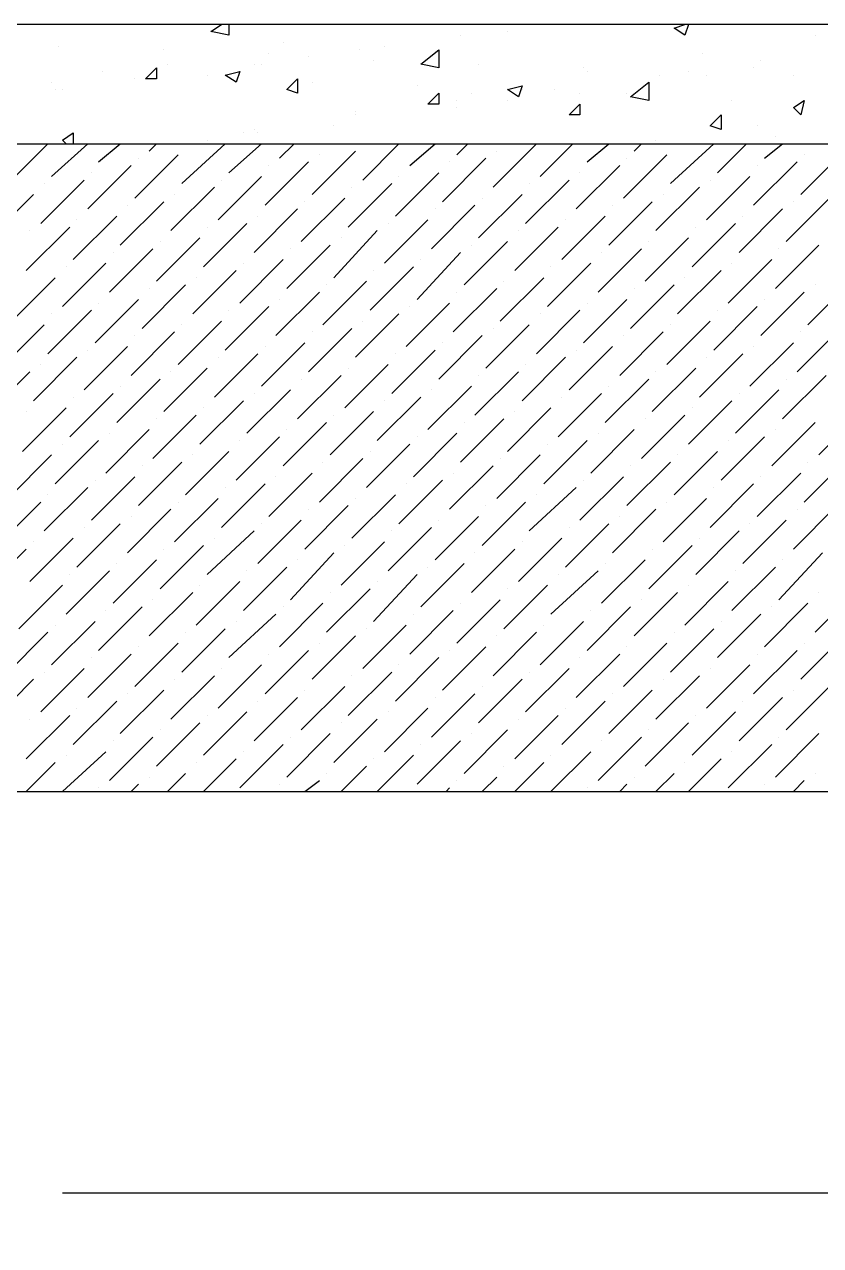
# Model space of a CAD drawing. Header units: inches. Extents: x 9636 to 21597, y -10243 to 557.
# Drawn here: x 14566.4 to 14606.9, y -2382.2 to -2320.2 of the extents above; entities that cross this region are included whole.
import ezdxf

# ---------------------------------------------------------------- set-up
doc = ezdxf.new("R2010")
doc.units = ezdxf.units.IN
doc.header["$MEASUREMENT"] = 0
doc.layers.add('PDF2_0', color=7, linetype='Continuous')
doc.layers.add('PDF2_IEL-HATCH-002', color=7, linetype='Continuous', true_color=0xd7ebd2)

msp = doc.modelspace()

# ---------------------------------------------------------------- linework, layer by layer
at = {"layer": 'PDF2_0', "lineweight": 25}
for points in [[(14818.435, -2326.237), (14818.435, -2429.13), (14827.438, -2429.13), (14827.438, -2320.173), (14216.322, -2320.173), (14216.322, -2437.031), (14225.325, -2437.031), (14225.325, -2326.237)], [(14216.322, -2326.237), (14827.438, -2326.237)], [(14482.376, -2359.126), (14643.332, -2359.126)]]:
    msp.add_lwpolyline(points, dxfattribs=at)
at = {"layer": 'PDF2_0', "color": 5, "lineweight": 25}
msp.add_lwpolyline([(14643.148, -2379.521), (14568.366, -2379.521)], dxfattribs=at)
at = {"layer": 'PDF2_IEL-HATCH-002', "color": 251, "lineweight": 25, "true_color": 0x636466}
for points in [[(14568.182, -2320.173), (14568.182, -2320.173)], [(14576.818, -2320.173), (14576.818, -2320.724), (14575.899, -2320.541), (14576.451, -2320.173)], [(14600.153, -2320.173), (14599.969, -2320.724), (14599.418, -2320.357), (14599.969, -2320.173)], [(14579.574, -2321.092), (14579.574, -2321.092)], [(14588.577, -2320.724), (14588.577, -2320.724)], [(14590.966, -2320.541), (14590.966, -2320.541)], [(14606.584, -2320.724), (14606.584, -2320.724)], [(14568.182, -2321.276), (14568.182, -2321.276)], [(14573.511, -2321.459), (14573.511, -2321.459)], [(14578.839, -2321.643), (14578.839, -2321.643)], [(14583.433, -2321.459), (14583.433, -2321.459)], [(14584.719, -2321.276), (14584.719, -2321.276)], [(14600.888, -2321.643), (14600.888, -2321.643)], [(14573.694, -2322.194), (14573.694, -2322.194)], [(14578.104, -2322.194), (14578.104, -2322.194)], [(14578.472, -2322.194), (14578.472, -2322.194)], [(14580.86, -2321.827), (14580.86, -2321.827)], [(14584.168, -2322.011), (14584.168, -2322.011)], [(14589.496, -2322.194), (14589.496, -2322.194)], [(14603.828, -2322.011), (14603.828, -2322.011)], [(14570.387, -2322.562), (14570.387, -2322.562)], [(14572.041, -2322.929), (14572.041, -2322.929)], [(14573.143, -2322.929), (14573.143, -2322.929)], [(14575.716, -2322.746), (14575.716, -2322.746)], [(14594.824, -2322.378), (14594.824, -2322.378)], [(14595.008, -2322.562), (14595.008, -2322.562)], [(14598.683, -2322.746), (14598.683, -2322.746)], [(14600.153, -2322.562), (14600.153, -2322.562)], [(14601.072, -2322.746), (14601.072, -2322.746)], [(14603.46, -2322.378), (14603.46, -2322.378)], [(14605.481, -2322.746), (14605.481, -2322.746)], [(14567.815, -2323.113), (14567.815, -2323.113)], [(14567.999, -2323.48), (14567.999, -2323.48)], [(14568.366, -2323.48), (14568.366, -2323.48)], [(14581.044, -2323.113), (14581.044, -2323.113)], [(14586.372, -2323.297), (14586.372, -2323.297)], [(14591.701, -2323.48), (14591.701, -2323.48)], [(14593.355, -2323.48), (14593.355, -2323.48)], [(14588.394, -2324.032), (14588.394, -2324.032)], [(14589.129, -2323.664), (14589.129, -2323.664)], [(14590.966, -2324.032), (14590.966, -2324.032)], [(14594.641, -2323.664), (14594.641, -2323.664)], [(14597.029, -2323.664), (14597.029, -2323.664)], [(14602.358, -2324.032), (14602.358, -2324.032)], [(14583.249, -2324.583), (14583.249, -2324.583)], [(14583.249, -2324.767), (14583.249, -2324.767)], [(14588.394, -2324.399), (14588.394, -2324.399)], [(14582.146, -2325.318), (14582.146, -2325.318)], [(14603.644, -2325.318), (14603.644, -2325.318)], [(14568.55, -2326.237), (14568.366, -2326.053), (14568.917, -2325.685), (14568.917, -2326.237)], [(14575.716, -2326.053), (14575.716, -2326.053)], [(14577.553, -2325.685), (14577.553, -2325.685)], [(14578.104, -2325.502), (14578.104, -2325.502)], [(14578.288, -2325.685), (14578.288, -2325.685)], [(14598.499, -2326.053), (14598.499, -2326.053)], [(14604.563, -2325.869), (14604.563, -2325.869)]]:
    msp.add_lwpolyline(points, dxfattribs=at)
for points in [[(14587.475, -2322.378), (14586.556, -2322.194), (14587.475, -2321.459)], [(14573.143, -2322.378), (14573.143, -2322.929), (14572.592, -2322.929)], [(14577.369, -2322.562), (14577.185, -2323.113), (14576.634, -2322.746)], [(14580.309, -2322.929), (14580.309, -2323.664), (14579.758, -2323.48)], [(14591.701, -2323.297), (14591.517, -2323.848), (14590.966, -2323.48)], [(14598.132, -2324.032), (14597.213, -2323.848), (14598.132, -2323.113)], [(14587.475, -2323.664), (14587.475, -2324.215), (14586.924, -2324.215)], [(14606.033, -2324.032), (14605.849, -2324.767), (14605.481, -2324.399)], [(14594.641, -2324.215), (14594.641, -2324.767), (14594.089, -2324.767)], [(14601.807, -2324.767), (14601.807, -2325.502), (14601.255, -2325.318)]]:
    msp.add_lwpolyline(points, close=True, dxfattribs=at)
at = {"layer": 'PDF2_IEL-HATCH-002', "lineweight": 25}
for points in [[(14565.426, -2328.441), (14567.631, -2326.237)], [(14567.815, -2327.89), (14569.652, -2326.237)], [(14570.203, -2327.155), (14571.306, -2326.237)], [(14572.776, -2326.604), (14573.143, -2326.237)], [(14574.429, -2328.258), (14576.634, -2326.237)], [(14574.613, -2326.237), (14574.613, -2326.237)], [(14576.818, -2327.706), (14578.472, -2326.237)], [(14579.39, -2326.972), (14580.125, -2326.237)], [(14581.044, -2328.809), (14583.249, -2326.604)], [(14581.779, -2326.237), (14581.963, -2326.237)], [(14583.616, -2328.074), (14585.454, -2326.237)], [(14586.005, -2327.339), (14587.291, -2326.237)], [(14588.394, -2326.788), (14588.945, -2326.237)], [(14590.231, -2328.441), (14592.436, -2326.237)], [(14590.415, -2326.604), (14590.415, -2326.604)], [(14592.62, -2327.89), (14594.273, -2326.237)], [(14595.008, -2327.155), (14596.111, -2326.237)], [(14597.397, -2326.604), (14597.764, -2326.237)], [(14599.234, -2328.258), (14601.439, -2326.237)], [(14599.418, -2326.237), (14599.418, -2326.237)], [(14601.623, -2327.706), (14603.093, -2326.237)], [(14604.011, -2326.972), (14604.93, -2326.237)], [(14605.849, -2328.809), (14608.054, -2326.604)], [(14606.584, -2326.237), (14606.767, -2326.237)], [(14572.041, -2328.993), (14574.246, -2326.788)], [(14572.225, -2326.972), (14572.225, -2326.972)], [(14578.655, -2329.36), (14580.86, -2327.155)], [(14581.411, -2326.788), (14581.411, -2326.788)], [(14587.659, -2329.176), (14589.863, -2326.972)], [(14588.026, -2327.155), (14588.026, -2327.155)], [(14596.846, -2328.993), (14599.05, -2326.788)], [(14597.029, -2326.972), (14597.029, -2326.972)], [(14603.46, -2329.36), (14605.665, -2327.155)], [(14606.033, -2326.788), (14606.033, -2326.788)], [(14569.652, -2329.544), (14571.857, -2327.339)], [(14569.836, -2327.706), (14569.836, -2327.706)], [(14576.267, -2330.095), (14578.472, -2327.89)], [(14578.839, -2327.339), (14578.839, -2327.339)], [(14585.27, -2329.911), (14587.475, -2327.706)], [(14585.454, -2327.89), (14585.454, -2327.89)], [(14594.457, -2329.544), (14596.662, -2327.339)], [(14594.641, -2327.706), (14594.641, -2327.706)], [(14601.072, -2330.095), (14603.276, -2327.89)], [(14603.644, -2327.339), (14603.644, -2327.339)], [(14567.264, -2330.279), (14569.468, -2328.074)], [(14567.447, -2328.258), (14567.447, -2328.258)], [(14573.878, -2330.646), (14576.083, -2328.441)], [(14576.451, -2328.074), (14576.451, -2328.074)], [(14582.881, -2330.463), (14585.086, -2328.258)], [(14583.065, -2328.441), (14583.065, -2328.441)], [(14591.885, -2330.279), (14594.089, -2328.074)], [(14592.068, -2328.258), (14592.068, -2328.258)], [(14598.499, -2330.646), (14600.704, -2328.441)], [(14601.255, -2328.074), (14601.255, -2328.074)], [(14564.691, -2331.014), (14566.896, -2328.809)], [(14574.062, -2328.809), (14574.062, -2328.809)], [(14580.493, -2331.198), (14582.698, -2328.993)], [(14589.496, -2331.014), (14591.701, -2328.809)], [(14589.68, -2328.993), (14589.68, -2328.993)], [(14598.867, -2328.809), (14598.867, -2328.809)], [(14605.114, -2331.198), (14607.319, -2328.993)], [(14571.306, -2331.381), (14573.511, -2329.176)], [(14571.673, -2329.36), (14571.673, -2329.36)], [(14578.104, -2331.749), (14580.309, -2329.544)], [(14580.677, -2329.176), (14580.677, -2329.176)], [(14587.107, -2331.565), (14589.312, -2329.36)], [(14587.291, -2329.544), (14587.291, -2329.544)], [(14596.111, -2331.381), (14598.315, -2329.176)], [(14596.294, -2329.36), (14596.294, -2329.36)], [(14602.725, -2331.749), (14604.93, -2329.544)], [(14605.481, -2329.176), (14605.481, -2329.176)], [(14568.917, -2332.116), (14571.122, -2329.911)], [(14569.101, -2330.095), (14569.101, -2330.095)], [(14575.532, -2332.484), (14577.737, -2330.279)], [(14578.288, -2329.911), (14578.288, -2329.911)], [(14584.719, -2332.3), (14586.924, -2330.095)], [(14584.903, -2330.279), (14584.903, -2330.279)], [(14593.722, -2332.116), (14595.927, -2329.911)], [(14593.906, -2330.095), (14593.906, -2330.095)], [(14600.337, -2332.484), (14602.541, -2330.279)], [(14602.909, -2329.911), (14602.909, -2329.911)], [(14566.529, -2332.667), (14568.734, -2330.463)], [(14566.712, -2330.646), (14566.712, -2330.646)], [(14573.143, -2333.219), (14575.348, -2331.014)], [(14575.716, -2330.463), (14575.716, -2330.463)], [(14582.146, -2333.035), (14584.351, -2330.646)], [(14582.514, -2331.014), (14582.514, -2331.014)], [(14591.333, -2332.667), (14593.538, -2330.463)], [(14591.517, -2330.646), (14591.517, -2330.646)], [(14597.948, -2333.219), (14600.153, -2331.014)], [(14600.52, -2330.463), (14600.52, -2330.463)], [(14570.755, -2333.77), (14572.96, -2331.565)], [(14573.327, -2331.198), (14573.327, -2331.198)], [(14579.758, -2333.586), (14581.963, -2331.381)], [(14579.942, -2331.565), (14579.942, -2331.565)], [(14588.761, -2333.402), (14590.966, -2331.198)], [(14589.129, -2331.381), (14589.129, -2331.381)], [(14595.559, -2333.77), (14597.764, -2331.565)], [(14598.132, -2331.198), (14598.132, -2331.198)], [(14604.563, -2333.586), (14606.767, -2331.381)], [(14604.746, -2331.565), (14604.746, -2331.565)], [(14570.938, -2331.749), (14570.938, -2331.749)], [(14577.369, -2334.321), (14579.574, -2332.116)], [(14586.372, -2334.137), (14588.577, -2331.749)], [(14586.556, -2332.116), (14586.556, -2332.116)], [(14595.743, -2331.749), (14595.743, -2331.749)], [(14602.174, -2334.321), (14604.379, -2332.116)], [(14568.366, -2334.505), (14570.571, -2332.3)], [(14568.55, -2332.484), (14568.55, -2332.484)], [(14574.981, -2334.872), (14577.185, -2332.667)], [(14577.553, -2332.3), (14577.553, -2332.3)], [(14583.984, -2334.689), (14586.189, -2332.484)], [(14584.168, -2332.667), (14584.168, -2332.667)], [(14592.987, -2334.505), (14595.192, -2332.3)], [(14593.171, -2332.484), (14593.171, -2332.484)], [(14599.602, -2334.872), (14601.807, -2332.667)], [(14602.358, -2332.3), (14602.358, -2332.3)], [(14565.794, -2335.24), (14567.999, -2333.035)], [(14572.408, -2335.607), (14574.613, -2333.402)], [(14575.164, -2333.035), (14575.164, -2333.035)], [(14581.595, -2335.424), (14583.8, -2333.219)], [(14581.779, -2333.402), (14581.779, -2333.402)], [(14590.598, -2335.24), (14592.803, -2333.035)], [(14590.782, -2333.219), (14590.782, -2333.219)], [(14597.213, -2335.607), (14599.418, -2333.402)], [(14599.969, -2333.035), (14599.969, -2333.035)], [(14606.216, -2335.424), (14608.421, -2333.219)], [(14606.584, -2333.402), (14606.584, -2333.402)], [(14572.776, -2333.586), (14572.776, -2333.586)], [(14579.207, -2335.975), (14581.411, -2333.77)], [(14588.21, -2335.791), (14590.415, -2333.586)], [(14588.394, -2333.77), (14588.394, -2333.77)], [(14597.397, -2333.586), (14597.397, -2333.586)], [(14603.828, -2335.975), (14606.033, -2333.77)], [(14567.631, -2336.893), (14569.836, -2334.689)], [(14570.02, -2336.342), (14572.225, -2334.137)], [(14570.203, -2334.321), (14570.203, -2334.321)], [(14576.634, -2336.71), (14578.839, -2334.505)], [(14576.818, -2334.689), (14576.818, -2334.689)], [(14579.39, -2334.137), (14579.39, -2334.137)], [(14585.821, -2336.526), (14588.026, -2334.321)], [(14586.005, -2334.505), (14586.005, -2334.505)], [(14592.436, -2336.893), (14594.641, -2334.689)], [(14594.824, -2336.342), (14597.029, -2334.137)], [(14595.008, -2334.321), (14595.008, -2334.321)], [(14601.439, -2336.71), (14603.644, -2334.505)], [(14601.623, -2334.689), (14601.623, -2334.689)], [(14604.011, -2334.137), (14604.011, -2334.137)], [(14567.815, -2334.872), (14567.815, -2334.872)], [(14574.246, -2337.445), (14576.451, -2335.24)], [(14583.249, -2337.077), (14585.454, -2334.872)], [(14583.616, -2335.24), (14583.616, -2335.24)], [(14592.62, -2334.872), (14592.62, -2334.872)], [(14599.05, -2337.445), (14601.255, -2335.24)], [(14565.242, -2337.628), (14567.447, -2335.424)], [(14571.857, -2337.996), (14574.062, -2335.791)], [(14572.041, -2335.975), (14572.041, -2335.975)], [(14574.429, -2335.424), (14574.429, -2335.424)], [(14580.86, -2337.812), (14583.065, -2335.607)], [(14581.044, -2335.791), (14581.044, -2335.791)], [(14587.475, -2338.18), (14589.68, -2335.975)], [(14589.863, -2337.628), (14592.068, -2335.424)], [(14590.231, -2335.607), (14590.231, -2335.607)], [(14596.662, -2337.996), (14598.867, -2335.791)], [(14596.846, -2335.975), (14596.846, -2335.975)], [(14599.234, -2335.424), (14599.234, -2335.424)], [(14605.665, -2337.812), (14607.87, -2335.607)], [(14605.849, -2335.791), (14605.849, -2335.791)], [(14569.468, -2338.731), (14571.673, -2336.526)], [(14578.472, -2338.547), (14580.677, -2336.342)], [(14578.655, -2336.526), (14578.655, -2336.526)], [(14587.659, -2336.342), (14587.659, -2336.342)], [(14594.089, -2338.731), (14596.294, -2336.526)], [(14603.276, -2338.547), (14605.481, -2336.342)], [(14603.46, -2336.526), (14603.46, -2336.526)], [(14566.896, -2339.282), (14569.101, -2337.077)], [(14569.652, -2336.71), (14569.652, -2336.71)], [(14576.083, -2339.098), (14578.288, -2336.893)], [(14576.267, -2337.077), (14576.267, -2337.077)], [(14585.086, -2338.915), (14587.291, -2336.71)], [(14585.27, -2336.893), (14585.27, -2336.893)], [(14591.701, -2339.282), (14593.906, -2337.077)], [(14594.457, -2336.71), (14594.457, -2336.71)], [(14600.704, -2339.098), (14602.909, -2336.893)], [(14601.072, -2337.077), (14601.072, -2337.077)], [(14564.508, -2340.017), (14566.712, -2337.812)], [(14567.264, -2337.445), (14567.264, -2337.445)], [(14573.511, -2339.833), (14575.716, -2337.628)], [(14573.878, -2337.812), (14573.878, -2337.812)], [(14582.698, -2339.65), (14584.903, -2337.445)], [(14582.881, -2337.628), (14582.881, -2337.628)], [(14589.312, -2340.017), (14591.517, -2337.812)], [(14591.885, -2337.445), (14591.885, -2337.445)], [(14598.315, -2339.833), (14600.52, -2337.628)], [(14598.499, -2337.812), (14598.499, -2337.812)], [(14571.122, -2340.384), (14573.327, -2338.18)], [(14580.309, -2340.201), (14582.514, -2337.996)], [(14580.493, -2338.18), (14580.493, -2338.18)], [(14589.496, -2337.996), (14589.496, -2337.996)], [(14595.927, -2340.384), (14598.132, -2338.18)], [(14604.93, -2340.201), (14607.135, -2337.996)], [(14605.114, -2338.18), (14605.114, -2338.18)], [(14568.734, -2341.119), (14570.938, -2338.915)], [(14571.306, -2338.547), (14571.306, -2338.547)], [(14577.737, -2340.936), (14579.942, -2338.731)], [(14578.104, -2338.915), (14578.104, -2338.915)], [(14586.924, -2340.752), (14589.129, -2338.547)], [(14587.107, -2338.731), (14587.107, -2338.731)], [(14593.538, -2341.119), (14595.743, -2338.915)], [(14596.111, -2338.547), (14596.111, -2338.547)], [(14602.541, -2340.936), (14604.746, -2338.731)], [(14602.725, -2338.915), (14602.725, -2338.915)], [(14566.345, -2341.854), (14568.55, -2339.65)], [(14568.917, -2339.098), (14568.917, -2339.098)], [(14575.348, -2341.487), (14577.553, -2339.282)], [(14575.532, -2339.65), (14575.532, -2339.65)], [(14584.351, -2341.303), (14586.556, -2339.098)], [(14584.719, -2339.282), (14584.719, -2339.282)], [(14590.966, -2341.854), (14593.171, -2339.65)], [(14593.722, -2339.098), (14593.722, -2339.098)], [(14600.153, -2341.487), (14602.358, -2339.282)], [(14600.337, -2339.65), (14600.337, -2339.65)], [(14566.529, -2339.833), (14566.529, -2339.833)], [(14572.96, -2342.222), (14575.164, -2340.017)], [(14573.143, -2340.201), (14573.143, -2340.201)], [(14581.963, -2342.038), (14584.168, -2339.833)], [(14582.146, -2340.017), (14582.146, -2340.017)], [(14588.577, -2342.406), (14590.782, -2340.201)], [(14591.333, -2339.833), (14591.333, -2339.833)], [(14597.764, -2342.222), (14599.969, -2340.017)], [(14597.948, -2340.201), (14597.948, -2340.201)], [(14606.767, -2342.038), (14608.972, -2339.833)], [(14570.571, -2342.957), (14572.776, -2340.752)], [(14570.755, -2340.936), (14570.755, -2340.936)], [(14579.574, -2342.589), (14581.779, -2340.384)], [(14579.758, -2340.752), (14579.758, -2340.752)], [(14586.189, -2343.141), (14588.394, -2340.936)], [(14588.761, -2340.384), (14588.761, -2340.384)], [(14595.192, -2342.957), (14597.397, -2340.752)], [(14595.559, -2340.936), (14595.559, -2340.936)], [(14604.379, -2342.589), (14606.584, -2340.384)], [(14604.563, -2340.752), (14604.563, -2340.752)], [(14567.999, -2343.508), (14570.203, -2341.303)], [(14568.366, -2341.487), (14568.366, -2341.487)], [(14577.185, -2343.324), (14579.39, -2341.119)], [(14577.369, -2341.303), (14577.369, -2341.303)], [(14583.8, -2343.692), (14586.005, -2341.487)], [(14586.372, -2341.119), (14586.372, -2341.119)], [(14592.803, -2343.508), (14595.008, -2341.303)], [(14592.987, -2341.487), (14592.987, -2341.487)], [(14601.807, -2343.324), (14604.011, -2341.119)], [(14602.174, -2341.303), (14602.174, -2341.303)], [(14565.61, -2344.243), (14567.815, -2342.038)], [(14574.613, -2344.059), (14576.818, -2341.854)], [(14574.981, -2342.038), (14574.981, -2342.038)], [(14583.984, -2341.854), (14583.984, -2341.854)], [(14590.415, -2344.243), (14592.62, -2342.038)], [(14599.418, -2344.059), (14601.623, -2341.854)], [(14599.602, -2342.038), (14599.602, -2342.038)], [(14572.225, -2344.61), (14574.429, -2342.406)], [(14572.408, -2342.589), (14572.408, -2342.589)], [(14581.411, -2344.427), (14583.616, -2342.222)], [(14581.595, -2342.406), (14581.595, -2342.406)], [(14588.026, -2344.794), (14590.231, -2342.589)], [(14590.598, -2342.222), (14590.598, -2342.222)], [(14597.029, -2344.61), (14599.234, -2342.406)], [(14597.213, -2342.589), (14597.213, -2342.589)], [(14606.033, -2344.427), (14608.237, -2342.222)], [(14606.216, -2342.406), (14606.216, -2342.406)], [(14569.836, -2345.345), (14572.041, -2343.141)], [(14570.02, -2343.324), (14570.02, -2343.324)], [(14578.839, -2345.162), (14581.044, -2342.957)], [(14579.207, -2343.141), (14579.207, -2343.141)], [(14585.454, -2345.529), (14587.659, -2343.324)], [(14588.21, -2342.957), (14588.21, -2342.957)], [(14594.641, -2345.345), (14596.846, -2343.141)], [(14594.824, -2343.324), (14594.824, -2343.324)], [(14603.644, -2345.162), (14605.849, -2342.957)], [(14603.828, -2343.141), (14603.828, -2343.141)], [(14567.447, -2345.897), (14569.652, -2343.692)], [(14576.451, -2345.713), (14578.655, -2343.508)], [(14576.634, -2343.692), (14576.634, -2343.692)], [(14585.821, -2343.508), (14585.821, -2343.508)], [(14592.068, -2345.897), (14594.457, -2343.692)], [(14601.255, -2345.713), (14603.46, -2343.508)], [(14601.439, -2343.692), (14601.439, -2343.692)], [(14565.059, -2346.632), (14567.264, -2344.427)], [(14567.631, -2344.059), (14567.631, -2344.059)], [(14574.062, -2346.448), (14576.267, -2344.243)], [(14574.246, -2344.427), (14574.246, -2344.427)], [(14580.677, -2346.815), (14582.881, -2344.61)], [(14583.065, -2346.264), (14585.27, -2344.059)], [(14583.249, -2344.243), (14583.249, -2344.243)], [(14589.68, -2346.632), (14591.885, -2344.427)], [(14589.863, -2344.61), (14589.863, -2344.61)], [(14592.436, -2344.059), (14592.436, -2344.059)], [(14598.867, -2346.448), (14601.072, -2344.243)], [(14599.05, -2344.427), (14599.05, -2344.427)], [(14605.481, -2346.815), (14607.686, -2344.61)], [(14571.673, -2346.999), (14573.878, -2344.794)], [(14571.857, -2345.162), (14571.857, -2345.162)], [(14580.86, -2344.794), (14580.86, -2344.794)], [(14587.291, -2347.367), (14589.496, -2345.162)], [(14596.294, -2346.999), (14598.499, -2344.794)], [(14596.662, -2345.162), (14596.662, -2345.162)], [(14605.665, -2344.794), (14605.665, -2344.794)], [(14569.101, -2347.734), (14571.306, -2345.529)], [(14569.468, -2345.713), (14569.468, -2345.713)], [(14575.716, -2348.102), (14578.104, -2345.897)], [(14578.288, -2347.55), (14580.493, -2345.345)], [(14578.472, -2345.529), (14578.472, -2345.529)], [(14584.903, -2347.918), (14587.107, -2345.713)], [(14585.086, -2345.897), (14585.086, -2345.897)], [(14587.475, -2345.345), (14587.475, -2345.345)], [(14593.906, -2347.734), (14596.111, -2345.529)], [(14594.089, -2345.713), (14594.089, -2345.713)], [(14600.52, -2348.102), (14602.725, -2345.897)], [(14602.909, -2347.55), (14605.114, -2345.345)], [(14603.276, -2345.529), (14603.276, -2345.529)], [(14566.712, -2348.469), (14568.917, -2346.264)], [(14566.896, -2346.448), (14566.896, -2346.448)], [(14576.083, -2346.264), (14576.083, -2346.264)], [(14582.514, -2348.653), (14584.719, -2346.448)], [(14591.517, -2348.469), (14593.722, -2346.264)], [(14591.701, -2346.448), (14591.701, -2346.448)], [(14600.704, -2346.264), (14600.704, -2346.264)], [(14564.324, -2349.02), (14566.529, -2346.815)], [(14573.327, -2348.836), (14575.532, -2346.632)], [(14573.511, -2346.815), (14573.511, -2346.815)], [(14579.942, -2349.388), (14582.146, -2346.999)], [(14582.698, -2346.632), (14582.698, -2346.632)], [(14589.129, -2349.02), (14591.333, -2346.815)], [(14589.312, -2346.999), (14589.312, -2346.999)], [(14598.132, -2348.836), (14600.337, -2346.632)], [(14598.315, -2346.815), (14598.315, -2346.815)], [(14604.746, -2349.388), (14606.951, -2346.999)], [(14570.938, -2349.571), (14573.143, -2347.367)], [(14571.122, -2347.55), (14571.122, -2347.55)], [(14577.553, -2349.939), (14579.758, -2347.734)], [(14580.309, -2347.367), (14580.309, -2347.367)], [(14586.556, -2349.755), (14588.761, -2347.55)], [(14586.924, -2347.734), (14586.924, -2347.734)], [(14595.743, -2349.571), (14597.948, -2347.367)], [(14595.927, -2347.55), (14595.927, -2347.55)], [(14602.358, -2349.939), (14604.563, -2347.734)], [(14604.93, -2347.367), (14604.93, -2347.367)], [(14568.55, -2350.123), (14570.755, -2347.918)], [(14568.734, -2348.102), (14568.734, -2348.102)], [(14577.737, -2347.918), (14577.737, -2347.918)], [(14584.168, -2350.49), (14586.372, -2348.102)], [(14593.171, -2350.123), (14595.559, -2347.918)], [(14593.538, -2348.102), (14593.538, -2348.102)], [(14602.541, -2347.918), (14602.541, -2347.918)], [(14566.161, -2350.858), (14568.366, -2348.653)], [(14575.164, -2350.674), (14577.369, -2348.469)], [(14575.348, -2348.653), (14575.348, -2348.653)], [(14581.779, -2351.041), (14583.984, -2348.836)], [(14584.351, -2348.469), (14584.351, -2348.469)], [(14590.782, -2350.858), (14592.987, -2348.653)], [(14590.966, -2348.836), (14590.966, -2348.836)], [(14599.969, -2350.674), (14602.174, -2348.469)], [(14600.153, -2348.653), (14600.153, -2348.653)], [(14606.584, -2351.041), (14608.789, -2348.836)], [(14572.776, -2351.225), (14574.981, -2349.02)], [(14572.96, -2349.388), (14572.96, -2349.388)], [(14579.39, -2351.776), (14581.595, -2349.571)], [(14581.963, -2349.02), (14581.963, -2349.02)], [(14588.394, -2351.593), (14590.598, -2349.388)], [(14588.577, -2349.571), (14588.577, -2349.571)], [(14597.397, -2351.225), (14599.602, -2349.02)], [(14597.764, -2349.388), (14597.764, -2349.388)], [(14604.011, -2351.776), (14606.216, -2349.571)], [(14606.767, -2349.02), (14606.767, -2349.02)], [(14570.203, -2351.96), (14572.408, -2349.755)], [(14570.571, -2349.939), (14570.571, -2349.939)], [(14576.818, -2352.328), (14579.207, -2350.123)], [(14579.574, -2349.755), (14579.574, -2349.755)], [(14586.005, -2352.144), (14588.21, -2349.939)], [(14586.189, -2350.123), (14586.189, -2350.123)], [(14595.008, -2351.96), (14597.213, -2349.755)], [(14595.192, -2349.939), (14595.192, -2349.939)], [(14601.623, -2352.328), (14603.828, -2350.123)], [(14604.379, -2349.755), (14604.379, -2349.755)], [(14567.815, -2352.695), (14570.02, -2350.49)], [(14567.999, -2350.674), (14567.999, -2350.674)], [(14574.429, -2353.062), (14576.634, -2350.858)], [(14577.185, -2350.49), (14577.185, -2350.49)], [(14583.616, -2352.879), (14585.821, -2350.674)], [(14583.8, -2350.858), (14583.8, -2350.858)], [(14592.62, -2352.695), (14594.824, -2350.49)], [(14592.803, -2350.674), (14592.803, -2350.674)], [(14599.234, -2353.062), (14601.439, -2350.858)], [(14601.807, -2350.49), (14601.807, -2350.49)], [(14565.426, -2353.246), (14567.631, -2351.041)], [(14574.613, -2351.041), (14574.613, -2351.041)], [(14581.044, -2353.43), (14583.249, -2351.225)], [(14590.231, -2353.246), (14592.436, -2351.041)], [(14590.415, -2351.225), (14590.415, -2351.225)], [(14599.418, -2351.041), (14599.418, -2351.041)], [(14605.849, -2353.43), (14608.054, -2351.225)], [(14572.041, -2353.797), (14574.246, -2351.593)], [(14572.225, -2351.776), (14572.225, -2351.776)], [(14578.655, -2354.165), (14580.86, -2351.96)], [(14581.411, -2351.593), (14581.411, -2351.593)], [(14587.659, -2353.981), (14589.863, -2351.776)], [(14588.026, -2351.96), (14588.026, -2351.96)], [(14596.846, -2353.797), (14599.05, -2351.593)], [(14597.029, -2351.776), (14597.029, -2351.776)], [(14603.46, -2354.165), (14605.665, -2351.96)], [(14606.033, -2351.593), (14606.033, -2351.593)], [(14569.652, -2354.349), (14571.857, -2352.144)], [(14569.836, -2352.328), (14569.836, -2352.328)], [(14576.267, -2354.9), (14578.472, -2352.695)], [(14578.839, -2352.144), (14578.839, -2352.144)], [(14585.27, -2354.532), (14587.475, -2352.328)], [(14585.454, -2352.695), (14585.454, -2352.695)], [(14594.457, -2354.349), (14596.662, -2352.144)], [(14594.641, -2352.328), (14594.641, -2352.328)], [(14601.072, -2354.9), (14603.276, -2352.695)], [(14603.644, -2352.144), (14603.644, -2352.144)], [(14567.264, -2355.084), (14569.468, -2352.879)], [(14567.447, -2353.062), (14567.447, -2353.062)], [(14573.878, -2355.451), (14576.083, -2353.246)], [(14576.451, -2352.879), (14576.451, -2352.879)], [(14582.881, -2355.267), (14585.086, -2353.062)], [(14583.065, -2353.246), (14583.065, -2353.246)], [(14591.885, -2355.084), (14594.089, -2352.879)], [(14592.068, -2353.062), (14592.068, -2353.062)], [(14598.499, -2355.451), (14600.704, -2353.246)], [(14601.255, -2352.879), (14601.255, -2352.879)], [(14564.691, -2355.635), (14566.896, -2353.43)], [(14574.062, -2353.43), (14574.062, -2353.43)], [(14580.493, -2356.002), (14582.698, -2353.797)], [(14589.496, -2355.635), (14591.701, -2353.43)], [(14589.68, -2353.797), (14589.68, -2353.797)], [(14598.867, -2353.43), (14598.867, -2353.43)], [(14605.114, -2356.002), (14607.319, -2353.797)], [(14568.917, -2356.737), (14571.122, -2354.532)], [(14571.306, -2356.186), (14573.511, -2353.981)], [(14571.673, -2354.165), (14571.673, -2354.165)], [(14578.104, -2356.553), (14580.309, -2354.349)], [(14578.288, -2354.532), (14578.288, -2354.532)], [(14580.677, -2353.981), (14580.677, -2353.981)], [(14587.107, -2356.37), (14589.312, -2354.165)], [(14587.291, -2354.349), (14587.291, -2354.349)], [(14593.722, -2356.737), (14595.927, -2354.532)], [(14596.111, -2356.186), (14598.315, -2353.981)], [(14596.294, -2354.165), (14596.294, -2354.165)], [(14602.725, -2356.553), (14604.93, -2354.349)], [(14602.909, -2354.532), (14602.909, -2354.532)], [(14605.481, -2353.981), (14605.481, -2353.981)], [(14569.101, -2354.9), (14569.101, -2354.9)], [(14575.532, -2357.288), (14577.737, -2355.084)], [(14584.719, -2357.105), (14586.924, -2354.9)], [(14584.903, -2355.084), (14584.903, -2355.084)], [(14593.906, -2354.9), (14593.906, -2354.9)], [(14600.337, -2357.288), (14602.541, -2355.084)], [(14566.529, -2357.472), (14568.734, -2355.267)], [(14566.712, -2355.451), (14566.712, -2355.451)], [(14573.143, -2357.84), (14575.348, -2355.635)], [(14575.716, -2355.267), (14575.716, -2355.267)], [(14582.146, -2357.656), (14584.351, -2355.451)], [(14582.514, -2355.635), (14582.514, -2355.635)], [(14591.333, -2357.472), (14593.538, -2355.267)], [(14591.517, -2355.451), (14591.517, -2355.451)], [(14597.948, -2357.84), (14600.153, -2355.635)], [(14600.52, -2355.267), (14600.52, -2355.267)], [(14570.755, -2358.575), (14572.96, -2356.37)], [(14573.327, -2356.002), (14573.327, -2356.002)], [(14579.758, -2358.391), (14581.963, -2356.186)], [(14579.942, -2356.37), (14579.942, -2356.37)], [(14588.761, -2358.207), (14590.966, -2356.002)], [(14589.129, -2356.186), (14589.129, -2356.186)], [(14595.559, -2358.575), (14597.764, -2356.37)], [(14598.132, -2356.002), (14598.132, -2356.002)], [(14604.563, -2358.391), (14606.767, -2356.186)], [(14604.746, -2356.37), (14604.746, -2356.37)], [(14570.938, -2356.553), (14570.938, -2356.553)], [(14577.369, -2358.942), (14579.574, -2356.737)], [(14586.372, -2358.758), (14588.577, -2356.553)], [(14586.556, -2356.737), (14586.556, -2356.737)], [(14595.743, -2356.553), (14595.743, -2356.553)], [(14602.174, -2358.942), (14604.379, -2356.737)], [(14566.529, -2359.126), (14567.999, -2357.656)], [(14568.366, -2359.126), (14570.571, -2357.105)], [(14568.55, -2357.288), (14568.55, -2357.288)], [(14575.164, -2357.656), (14575.164, -2357.656)], [(14575.532, -2359.126), (14577.185, -2357.472)], [(14577.553, -2357.105), (14577.553, -2357.105)], [(14584.168, -2357.472), (14584.168, -2357.472)], [(14584.351, -2359.126), (14586.189, -2357.288)], [(14591.333, -2359.126), (14592.803, -2357.656)], [(14593.171, -2359.126), (14595.192, -2357.105)], [(14593.171, -2357.288), (14593.171, -2357.288)], [(14599.969, -2357.656), (14599.969, -2357.656)], [(14600.153, -2359.126), (14601.807, -2357.472)], [(14602.358, -2357.105), (14602.358, -2357.105)], [(14573.694, -2359.126), (14574.613, -2358.207)], [(14581.779, -2358.207), (14581.779, -2358.207)], [(14582.514, -2359.126), (14583.8, -2357.84)], [(14590.782, -2357.84), (14590.782, -2357.84)], [(14598.499, -2359.126), (14599.418, -2358.207)], [(14606.584, -2358.207), (14606.584, -2358.207)], [(14571.857, -2359.126), (14572.225, -2358.758)], [(14572.776, -2358.391), (14572.776, -2358.391)], [(14579.39, -2358.758), (14579.39, -2358.758)], [(14580.677, -2359.126), (14581.411, -2358.575)], [(14588.394, -2358.575), (14588.394, -2358.575)], [(14589.68, -2359.126), (14590.415, -2358.391)], [(14596.662, -2359.126), (14597.029, -2358.758)], [(14597.397, -2358.391), (14597.397, -2358.391)], [(14604.011, -2358.758), (14604.011, -2358.758)], [(14605.481, -2359.126), (14606.033, -2358.575)], [(14570.203, -2358.942), (14570.203, -2358.942)], [(14587.842, -2359.126), (14588.026, -2358.942)], [(14595.008, -2358.942), (14595.008, -2358.942)]]:
    msp.add_lwpolyline(points, dxfattribs=at)

doc.saveas('drawing.dxf')
